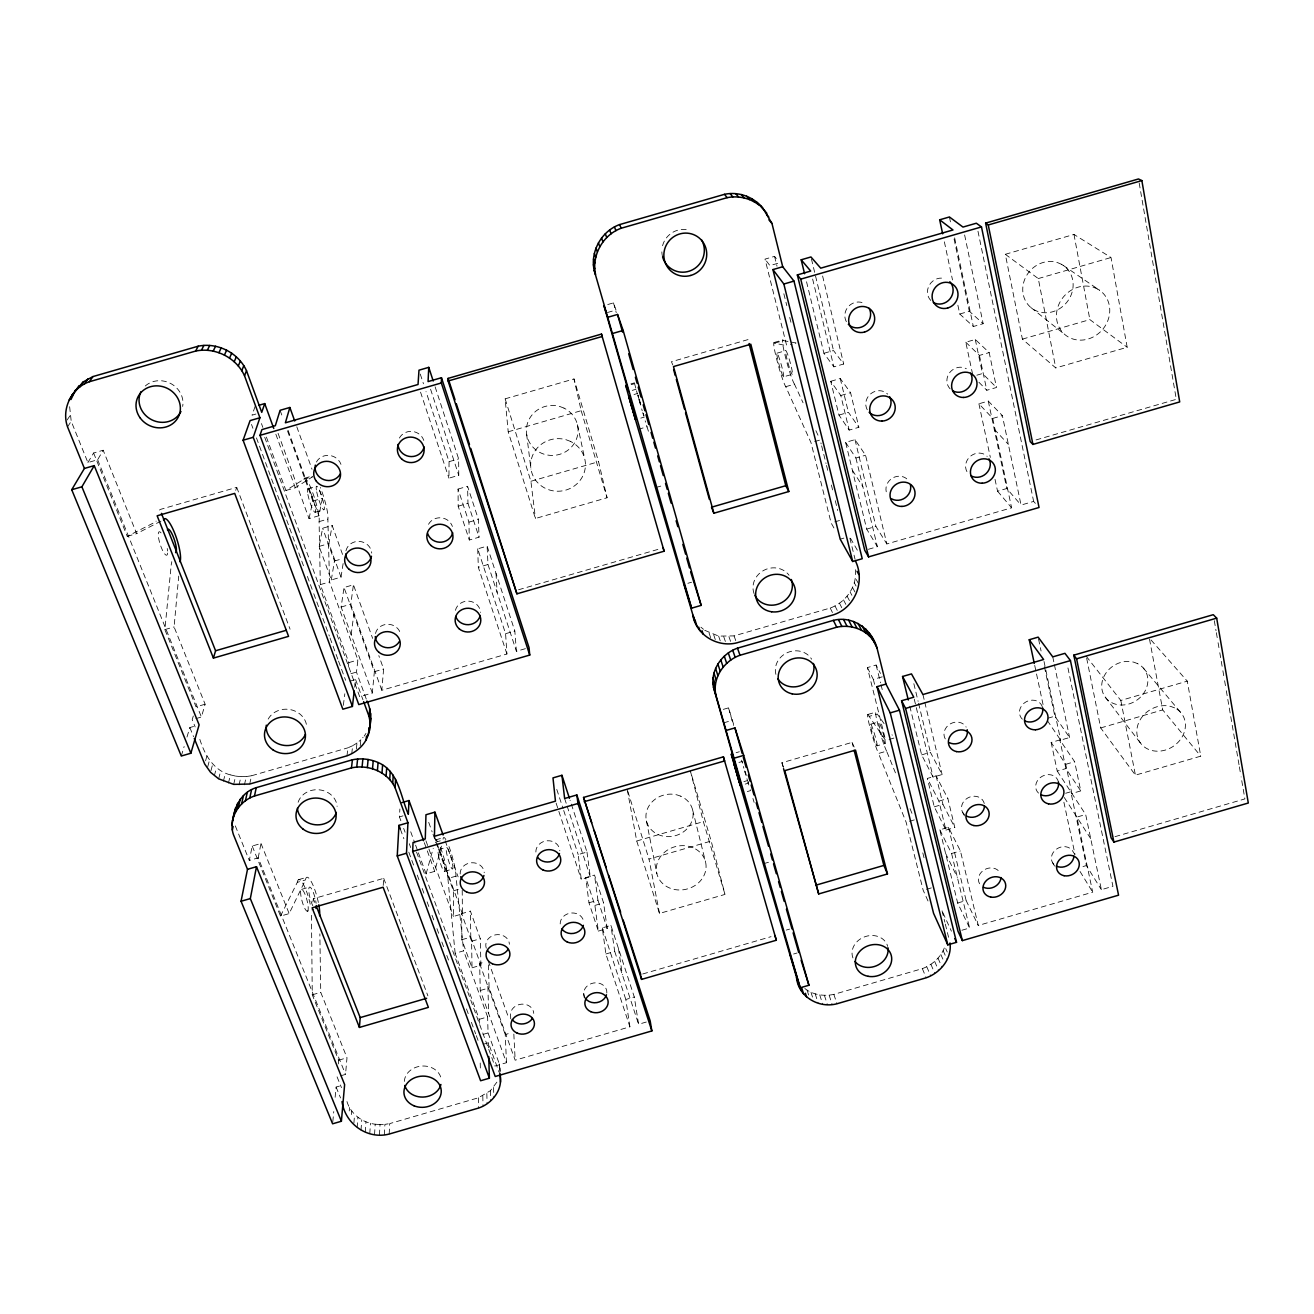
<?xml version="1.0" encoding="UTF-8"?>
<svg xmlns="http://www.w3.org/2000/svg" width="1314" height="1314" viewBox="0 0 1314 1314"><rect width="100%" height="100%" fill="white"/><g stroke="black" fill="none" stroke-linecap="round" stroke-linejoin="round"><path stroke-width="0.75" stroke-dasharray="5 3.75" d="M462.216 890.235L462.413 913.838L453.396 916.466L453.412 890.826L432.832 833.766M435.115 386.825L458.635 458.898L458.767 475.307L448.928 478.165L449.059 461.674L426.015 391.588M389.19 1134.048L389.716 1123.601L478.444 1097.781L490.434 1090.669L497.448 1081.389M384.345 1134.836L384.903 1124.373L389.716 1123.601M400.852 820.724L399.44 816.897L399.883 808.997M379.434 1135.033L380.042 1124.57L384.903 1124.373M69.642 406.716L71.219 421.318L87.907 462.561L97.647 459.752L103.182 450.242L136.656 533.632L161.671 520.755M374.539 1134.672L375.196 1124.209C362.023 1122.665 349.902 1113.418 346.6 1100.278M369.776 1133.736L370.466 1123.273M383.228 885.439L383.721 878.327L313.356 898.743L312.617 904.196M365.243 1132.241L365.965 1121.795M361.005 1130.237L361.761 1119.791M357.145 1127.741L357.934 1117.311M353.909 1123.076L354.583 1114.387M351.495 1114.568L351.774 1111.102M349.245 1110.954L349.54 1107.488M525.436 648.656L516.402 651.268L514.825 631.016L487.116 546.115L477.705 548.841L505.594 633.693L506.925 654.011L381.799 690.261L383.622 669.007L378.81 655.62M340.457 1075.87L345.533 1074.392L346.995 1057.77L320.747 992.349L319.86 933.876M195.885 718.61L201.403 717.017L205.115 704.222L174.089 626.926L178.72 576.074M264.722 437.266L359.675 696.666L372.322 693.004L374.375 671.684L344.022 587.522L353.433 584.796L372.634 638.39M332.803 1121.762L333.772 1111.562M335.136 1097.272L336.105 1087.056L341.213 1085.578M338.306 1063.897L338.667 1060.201L312.272 994.813L311.484 918.075A21.467 4.73 74.8 0 0 311.549 913.378M205.115 704.222L196.049 706.85L164.874 629.587L171.263 564.379A23.373 5.535 72.1 0 0 171.773 561.669M360.233 745.761L360.857 739.798L363.075 737.351M356.34 748.996L356.997 743.018L360.857 739.798M351.758 753.71L352.661 745.711L356.997 743.018M354.681 687.222L355.585 679.552L350.033 681.161M366.278 699.064L356.472 672.095L357.901 659.973L329.551 581.938L327.859 519.096A23.356 3.614 72.7 0 0 320.386 487.478M346.978 755.829L347.931 747.814L352.661 745.711M343.332 705.355L344.826 693.792M348.325 666.658L348.851 662.601L320.337 584.615L319.088 521.625A23.356 3.728 72.7 0 0 312.978 493.44A23.356 3.728 72.7 0 0 303.797 479.282L285.91 490.483L266.348 436.954M351.15 634.678L353.778 614.574M381.799 690.261L350.789 604.226L353.433 584.796M372.322 693.004L341.114 607.035L344.022 587.522M342.543 554.426L332.163 525.469L322.636 528.228L319.121 546.41L331.292 579.95L341.016 577.142L343.644 560.175M331.292 579.95L334.462 561.029L322.636 528.228M341.016 577.142L328.911 543.585L332.163 525.469M258.201 857.861L260.993 843.473L252.222 846.019L249.299 860.44L258.201 857.861L345.533 1074.392M278.075 433.292L309.036 518.603L318.891 515.761L322.423 498.269L318.267 486.689M704.764 630.326L718.643 636.107L734.066 635.894L830.218 608.037C845.674 602.518 857.434 586.356 855.365 569.685M309.036 518.603L312.831 501.045L287.06 429.612M249.726 784.031L251.516 775.769L347.931 747.814M244.437 784.819L246.293 776.541L251.516 775.769M239.049 784.934L240.955 776.656L246.293 776.541M233.678 784.376L235.633 776.098L240.955 776.656M228.422 783.16L230.41 774.882C212.425 770.332 203.44 752.429 198.825 735.971M223.38 781.304L225.417 773.043M218.666 778.841L220.736 770.595M214.346 775.818L216.482 767.59M210.979 770.645L212.704 764.091M418.394 852.819L426.097 873.859L434.72 871.363L441.471 845.92M207.743 766.703L209.501 760.165M205.592 760.773L206.922 755.895M426.097 873.859L433.226 848.318M181.283 756.01L184.141 746.533M186.982 737.039L189.84 727.562L195.408 725.936M193.306 716.015L192.205 719.678L195.145 726.921M235.715 490.368L236.734 487.346L159.914 509.553L158.534 512.674M255.162 406.355L252.009 415.175L255.902 414.041M804.841 988.506C812.873 994.944 823.96 996.505 833.848 994.386L922.346 968.632C932.497 964.903 941.317 956.953 944.815 946.589L947.23 951.993M252.222 846.019L280.506 916.121L289.146 913.608L305.472 879.969A21.467 4.648 74.8 0 1 311.139 881.415A21.467 4.648 74.8 0 1 318.481 903.079M280.506 916.121L297.309 882.335L305.472 879.969M87.907 462.561L93.606 453.002L103.182 450.242M364.175 736.119L365.982 733.409M67.523 426.853L71.219 421.318M67.129 419.987L69.905 415.881M285.91 490.483L295.322 487.773L312.65 476.719L303.797 479.282M93.606 453.002L127.244 536.342L154.609 522.397A23.373 5.535 72.1 0 1 156.235 521.165M312.272 994.813L320.747 992.349M479.364 1023.343L479.282 1019.319L455.137 953.307L463.612 950.843L455.974 876.142A21.451 3.088 74.5 0 0 447.91 843.851M763.648 863.676L770.398 861.721M909.518 821.299L914.593 819.821M416.571 852.129L494.885 1066.081L506.465 1062.714L480.267 990.493L479.643 963.54L484.833 962.029M488.397 964.87L489.12 987.914L515.17 1060.184L629.899 1026.809L605.885 953.98L602.288 927.898L610.928 925.401L634.301 997.014L638.588 1024.279L646.307 1022.029M961.897 930.246L969.601 927.996L957.66 902.997L939.855 829.824L948.478 827.311L960.419 850.946L978.273 925.483L1092.706 892.19L1076.872 817.094L1085.676 814.532L1101.378 889.677L1112.925 886.309L1067.428 665.377M1065.638 793.278L1070.811 791.767L1086.382 865.565L1101.378 889.677M472.022 967.794L480.924 965.215L480.283 938.722L470.396 911.111L461.641 913.657L461.838 939.707L472.022 967.794L471.595 941.235L461.641 913.657M598.33 931.1L607.216 928.505L603.586 902.899L594.503 875.075L585.765 877.621L588.984 902.784L598.33 931.1L594.897 905.428L585.765 877.621M627.254 789.517L636.732 840.993L659.48 913.444L725 894.407L711.17 841.042L690.441 771.187L703.368 821.644L725 894.407M945.932 830.087L954.802 827.508L947.854 798.534L936.077 775.884L927.356 778.414L934.27 806.829L945.932 830.087L938.919 801.129L927.356 778.414M1080.749 790.913L1071.879 793.492L1065.72 764.305L1051.151 742.459L1059.856 739.93L1074.655 761.709L1080.749 790.913L1065.917 768.591L1059.856 739.93M1086.678 658.298L1100.705 727.923L1135.427 775.145L1200.766 756.158L1187.265 681.145L1149.307 638.029L1162.709 709.905L1200.766 756.158M480.267 990.493L489.12 987.914M605.885 953.98L614.722 951.418L610.928 925.401M939.855 829.824L951.582 853.509L960.419 850.946M338.667 1060.201L346.995 1057.77M479.282 1019.319L487.609 1016.905L463.612 950.843M786.248 930.082L789.583 929.113M926.518 889.299L931.495 887.853M642.727 973.97L771.055 936.668M1115.011 836.657L1244.884 798.912L1241.106 776.886M483.01 1034.414L488.069 1032.935L487.609 1016.905M506.465 1062.714L505.249 1034.545L510.341 1033.067M629.899 1026.809L625.825 999.478L634.301 997.014M957.66 902.997L966.135 900.533L978.273 925.483M1082.999 866.55L1086.382 865.565M483.256 1044.269L488.365 1042.79L499.041 1072.109M793.607 954.013L797.007 953.028M607.741 304.536L613.474 302.877L616.003 310.055L606.296 312.847M833.93 527.965L831.121 522.939L811.001 442.637L785.739 386.694A23.323 1.987 74.4 0 1 776.722 359.379A23.323 1.987 74.4 0 1 774.718 343.168L786.708 345.73L765.011 259.121L774.554 256.361L778.348 261.19M777.674 263.358L769.905 265.592L765.011 259.121M505.134 398.832L573.988 378.941L598.576 461.707L607.068 497.76L535.439 518.488L508.206 431.797L505.134 398.832L530.905 481.285L535.439 518.488M1005.309 254.292L1073.981 234.45L1111.02 257.528L1127.182 347.274L1055.75 367.936L1022.391 339.127L1005.309 254.292L1038.274 278.568L1055.75 367.936M748.027 339.587L671.438 361.728L672.801 364.947M304.487 478.23L311.533 476.194M630.934 383.869L634.465 382.85M774.012 342.511L782.799 339.981M631.229 384.641L634.761 383.622M774.718 343.168L783.538 340.605L796.087 343.02L790.453 344.646M127.244 536.342L136.656 533.632M632.248 390.373L635.992 389.289M307.805 488.808L316.608 486.262M634.005 394.512L637.52 393.494M776.968 353.187L785.756 350.641M508.206 431.797L581.182 410.691L573.988 378.941M1038.274 278.568L1111.02 257.528M312.831 501.045L322.423 498.269M449.059 461.674L458.635 458.898M823.927 353.285L833.503 350.526L843.687 364.011L833.864 366.852L823.927 353.285L806.517 281.672M959.762 314.013L969.321 311.254L983.168 323.687L973.346 326.513L959.762 314.013L957.627 303.994M315.146 512.279L323.95 509.733M640.805 418.115L644.32 417.096M783.538 376.839A12.269 1.035 74.4 0 0 779.547 359.067A12.269 1.035 74.4 0 0 777.691 359.133A12.269 1.035 74.4 0 0 783.538 376.839L792.309 374.309A12.269 1.1 74.5 0 0 788.384 356.505A12.269 1.1 74.5 0 0 786.429 356.603A12.269 1.1 74.5 0 0 792.309 374.309M319.088 521.625L327.859 519.096M638.292 429.333L647.046 426.804L648.853 432.602M785.739 386.694L794.477 384.164L803.051 402.774M458.06 489.071L467.587 486.311L478.395 519.391L479.035 537.196L469.328 540.005L458.175 506.202L458.06 489.071L468.934 522.134L469.328 540.005M830.744 381.29L840.254 378.547L850.569 392.689L858.863 427.296L849.173 430.105L838.973 415.076L830.744 381.29L840.812 395.514L849.173 430.105M972.623 374.293L965.79 342.231L975.284 339.488L989.196 352.595L996.488 387.482L986.798 390.274L978.552 381.881M530.905 481.285L598.576 461.707M1022.391 339.127L1089.864 319.614L1127.182 347.274M319.121 546.41L328.911 543.585M458.175 506.202L467.965 503.361L467.587 486.311M840.812 395.514L850.569 392.689M965.79 342.231L979.439 355.421L989.196 352.595M334.462 561.029L342.034 558.844M468.934 522.134L478.395 519.391M838.973 415.076L848.417 412.35L858.863 427.296M976.828 375.196L982.478 373.554L996.488 387.482M164.874 629.587L174.089 626.926M320.337 584.615L329.551 581.938M655.982 487.494L663.324 485.359M814.68 441.57L820.182 439.976L821.151 443.902M868.373 549.301L877.374 546.69L866.698 529.099L845.608 442.375L855.003 439.648L865.565 455.235L886.835 543.947L1011.599 507.812L992.743 418.427L978.914 403.792L988.292 401.082L1002.368 415.635L1021.044 505.069L1033.642 501.422L1037.699 505.989M341.114 607.035L350.789 604.226M506.925 654.011L478.329 567.319L487.987 564.511L487.116 546.115M845.608 442.375L855.923 458.028L865.565 455.235M992.743 418.427L1002.368 415.635M518.57 589.756L661.188 548.464M1036.056 439.927L1176.309 399.325M348.851 662.601L357.901 659.973M834.735 521.888L840.155 520.311M350.953 673.688L356.472 672.095M374.375 671.684L383.622 669.007M505.594 633.693L514.825 631.016M866.698 529.099L875.912 526.421L886.835 543.947M995.01 479.282L997.556 491.19L1006.77 488.529L1021.044 505.069M687.863 583.301L691.558 582.233M840.204 539.167L843.9 538.099M723.275 709.379L728.531 707.868L734.181 726.199M884.076 723.62L877.276 714.044L869.145 716.409L885.652 740.472L867.371 667.594L876.126 665.048L880.479 673.474M399.44 816.897L403.004 815.863M723.62 722.864L732.489 720.286M867.371 667.594L873.35 679.42L882.22 676.841M298.639 879.641L306.77 877.276M435.575 839.909L443.689 837.544M736.103 752.692L739.339 751.756M867.831 714.471L875.929 712.122M438.334 849.665L446.448 847.316M870.689 724.195L878.787 721.846M301.596 889.364L309.71 887.016M738.928 762.448L742.164 761.512L742.558 762.629M782.996 766.703L781.912 762.744L852.096 742.377L854.149 747.009M743.888 781.616L747.337 780.615M889.085 739.47L894.243 737.975L891.992 734.789M307.262 911.21A11.3 2.497 74.8 0 0 305.193 894.686A11.3 2.497 74.8 0 0 300.807 894.982A11.3 2.497 74.8 0 0 307.262 911.21L313.767 909.321M444.493 871.396L452.607 869.03A11.3 1.626 74.5 0 0 449.519 852.802A11.3 1.626 74.5 0 0 446.563 852.671A11.3 1.626 74.5 0 0 452.476 869.063M745.219 784.097L748.471 783.144L748.027 781.419M877.029 745.826A11.284 0.887 73.5 0 0 873.137 729.763A11.284 0.887 73.5 0 0 871.428 729.467A11.284 0.887 73.5 0 0 877.029 745.826L885.127 743.478A11.284 0.936 73.5 0 0 881.267 727.398A11.284 0.936 73.5 0 0 879.493 727.118A11.284 0.936 73.5 0 0 885.127 743.478M455.137 953.307L447.893 878.491L455.974 876.142M747.288 791.57L750.524 790.634L750.245 789.747M869.145 716.409A21.435 1.692 73.5 0 0 869.671 726.149A21.435 1.692 73.5 0 0 878.524 753.48L886.589 751.132L896.427 775.26M453.412 890.826L460.442 888.773M586.98 852.047L590.249 876.717L581.248 879.329L578.193 854.593L586.98 852.047L570.079 800.242M921.623 754.877L930.394 752.331L942.105 774.537L933.121 777.149L921.623 754.877L909.715 705.881M1047.833 718.232L1054.846 716.196L1069.596 737.515L1060.628 740.111L1047.209 720.384M636.732 840.993L703.368 821.644M1086.284 656.31L1120.809 700.444L1187.265 681.145M659.48 913.444L649.001 859.093L711.17 841.042M1100.705 727.923L1162.709 709.905M461.838 939.707L470.79 937.112L470.396 911.111M588.984 902.784L597.936 900.172L594.503 875.075M938.919 801.129L947.854 798.534M1065.72 764.305L1074.655 761.709M471.595 941.235L480.283 938.722M594.897 905.428L603.586 902.899M934.27 806.829L942.926 804.316L954.802 827.508M1051.151 742.459L1057.244 771.104L1065.917 768.591M375.196 1124.209L380.042 1124.57M230.41 774.882L235.633 776.098M1063.256 265.412L1099.473 290.197M1031.079 307.673L1065.145 334.807M700.92 627.205L703.483 629.291M994.238 429.185L1008.38 444.395M997.556 491.19L1011.599 507.812M1143.311 668.021L1180.711 712.5M1105.238 697.159L1140.437 743.051M1057.244 771.104L1085.676 814.532M1064.291 797.532L1090.719 838.661M852.392 470.248L862.822 486.541M1074.967 854.757L1072.832 851.291A11.629 9.871 -27.1 0 0 1056.472 849.14A11.629 9.871 -27.1 0 0 1054.14 864.579M1080.042 871.478L1092.706 892.19M1052.514 862.559L1054.584 866.057M857.319 550.172L849.452 536.49L855.069 559.304M856.219 579.507L858.913 584.402M854.281 582.759L856.071 586.044M852.54 587.506L856.087 594.092M850.125 591.99L851.899 595.308M962.719 812.528L964.509 815.912M847.103 596.162L850.601 602.814M843.522 599.923L847.004 606.608M839.465 603.192L842.898 609.91M834.998 605.918L838.381 612.653M830.218 608.037L833.569 614.788M945.571 853.312L957.38 877.44M815.895 430.68L819.328 438.12M942.91 912.704L951.418 931.199M928.013 900.977L923.184 890.268L906.151 822.285L878.524 753.48M748.471 783.144L748.06 781.978M943.14 950.663L947.148 959.696M940.857 954.539L943.255 959.976M938.015 958.152L941.99 967.252M934.681 961.437L938.623 970.553M930.903 964.312L934.812 973.444M926.764 966.726L930.641 975.875M922.346 968.632L926.189 977.797M910.06 808.685L913.082 816.109M189.84 727.562L193.552 736.678M336.105 1087.056L340.54 1097.929M337.074 1076.856L341.476 1087.664M235.321 825.915L249.299 860.44M97.647 459.752L201.403 717.017M260.993 843.473L289.146 913.608M313.356 898.743L314.834 902.521M236.734 487.346L290.065 629.192M383.721 878.327L427.888 995.831M251.5 424.438L252.912 428.282M256.46 437.907L304.569 568.732M307.394 576.419L313.06 591.809M313.767 593.731L329.338 636.058M330.044 637.98L337.829 659.152M338.536 661.073L345.615 680.307M400.376 829.2L403.891 838.759M408.802 852.145L414.436 867.437M417.244 875.091L419.363 880.823M422.172 888.461L424.274 894.21M427.099 901.847L429.202 907.596M432.01 915.234L434.129 920.966M436.938 928.62L439.057 934.353M441.865 942.007L443.968 947.739M446.793 955.393L448.895 961.125M466.486 1008.938L468.589 1014.671M471.398 1022.308L475.619 1033.79M476.325 1035.695L478.427 1041.444M261.453 423.568L262.849 427.395M410.707 831.778L414.912 843.26M415.602 845.165L417.704 850.914M403.661 828.395L405.073 832.222M409.295 843.719L410.691 847.563M275.858 434.195L295.322 487.773M424.291 842.652L434.72 871.363M488.069 1032.935L499.336 1063.929L500.289 1073.998M355.585 679.552L362.976 699.82M425.95 840.829L453.396 916.466M288.111 430.401L318.891 515.761M434.441 836.279L436.494 841.962M437.168 843.851L462.413 913.838M470.79 937.112L480.924 965.215M280.096 410.297L282.871 418.016M428.709 822.35L432.142 831.861M479.643 963.54L505.249 1034.545M781.912 762.744L783.62 767.491M296.8 426.787L312.026 469.295M445.15 840.697L458.11 876.849M488.282 961.027L508.929 1018.629M734.066 635.894L736.563 642.907M728.925 636.649L731.372 643.679M723.735 636.732L726.149 643.745M718.643 636.107L720.992 643.121M833.848 994.386L836.969 1003.765M713.716 634.826L716.031 641.823M420.546 392.147L448.928 478.165M556.101 803.068L581.248 879.329M420.266 374.079L423.469 383.803M556.775 789.402L563.065 808.57M563.706 810.492L578.193 854.593M602.288 927.898L625.825 999.478M647.046 426.804L646.587 425.391M829.118 995.125L832.189 1004.52M430.581 389.24L458.767 475.307M467.965 503.361L479.035 537.196M487.987 564.511L516.402 651.268M564.626 798.501L566.515 804.217M567.139 806.139L590.249 876.717M597.936 900.172L607.216 928.505M614.722 951.418L638.588 1024.279M709.051 632.888L711.334 639.869M824.387 995.289L827.409 1004.684M819.722 994.879L822.728 1004.274M815.238 993.877L818.195 1003.272M811.017 992.316L813.366 999.823M627.846 791.455L649.001 859.093M807.141 990.214L810.032 999.593M638.062 395.12L638.653 397.009M643.187 413.516L643.761 415.421M752.922 798.469L754.121 802.394M645.19 420.841L645.585 422.172M748.799 784.967L747.896 781.978M581.182 410.691L607.068 497.76M746.927 778.709L747.42 780.385M639.392 399.489L641.117 405.435M643.794 416.177L642.76 412.645M746.171 775.703L744.365 769.938M641.675 408.9L642.217 410.806M745.268 771.696L746.089 774.537M744.89 771.712L745.399 773.486M640.559 405.057L637.898 395.695M640 403.119L638.916 399.325M743.363 766.456L743.872 768.181M613.474 302.877L616.25 312.633M728.531 707.868L733.524 725.443M742.426 763.155L741.572 760.133M637.405 393.986L636.518 390.816M639.064 399.325L637.898 395.038M643.482 413.779L643.975 415.618M635.779 388.073L634.744 384.197M852.096 742.377L853.115 746.352M774.554 256.361L777.001 266.2M783.85 293.778L786.79 305.587M789.73 317.413L791.685 325.297M821.644 445.857L826.03 463.497M826.522 465.452L827.984 471.332M831.384 485.047L832.846 490.927M835.277 500.716L837.724 510.522M876.126 665.048L880.528 682.787M881.021 684.758L882.499 690.671M922.806 852.868L924.744 860.637M873.35 679.42L875.321 687.321M692.642 809.999L705.585 862.115M942.072 910.848L944.865 922.182M945.324 924.071L948.577 937.293M812.627 279.044L833.864 366.852M855.923 458.028L877.374 546.69M914.248 699.147L933.121 777.149M951.582 853.509L969.601 927.996M822.597 275.989L843.687 364.011M922.921 694.531L924.333 700.395M924.793 702.349L942.105 774.537M811.428 258.957L833.503 350.526M840.254 378.547L848.417 412.35M855.003 439.648L875.912 526.421M913.854 683.691L918.108 701.348M918.568 703.302L930.394 752.331M936.077 775.884L942.926 804.316M948.478 827.311L966.135 900.533M577.437 424.701L584.763 458.882M944.372 241.842L952.502 279.931M978.914 403.792L990.345 457.42M1034.709 665.41L1043.562 706.899M1063.897 802.246L1074.951 854.067M954.637 237.85L973.346 326.513M979.439 355.421L986.798 390.274M1044.022 661.484L1060.628 740.111M949.414 216.974L950.679 223.002M954.079 239.049L969.321 311.254M975.284 339.488L982.478 373.554M988.292 401.082L1006.77 488.529M1038.569 639.13L1041.066 650.988M1044.416 666.789L1054.846 716.196M964.624 234.96L983.168 323.687M1052.76 656.869L1053.992 662.765M1054.403 664.736L1069.596 737.515M977.977 231.231L1033.642 501.422M646.439 820.987L656.885 873.728M1120.809 700.444L1135.427 775.145M1073.981 234.45L1089.864 319.614M1139.189 183.007L1156.878 286.107M1157.223 288.127L1175.964 397.304M1214.3 620.701L1216.025 630.72M1216.37 632.707L1217.733 640.723M1218.078 642.727L1219.458 650.742M1219.803 652.73L1222.546 668.76M1222.891 670.764L1224.27 678.763M1224.615 680.767L1225.978 688.782M1226.323 690.786L1239.036 764.863M1239.381 766.867L1240.761 774.882M618.434 948.396L622.393 974.824M526.635 434.261L530.955 469.032M583.728 993.499L584.172 997.457M496.019 573.397L497.119 592.417M513.84 1034.085L515.17 1060.184M510.735 1018.81L510.538 1014.769A11.629 9.921 -7.1 0 1 521.789 1004.142A11.629 9.921 -7.1 0 1 533.747 1013.39M499.336 1063.929L499.714 1073.949M477.705 548.841L478.329 567.319M493.555 1087.466L493.883 1097.633M487.872 986.338L488.677 1013.685M490.434 1090.669L490.746 1100.869M488.365 1042.79L488.529 1048.687M486.837 1093.511L487.1 1103.711M482.796 1095.892L483.043 1106.109M480.218 1063.01L480.398 1070.894M478.444 1097.781L478.641 1108.031M500.059 1067.97L500.092 1072.06M945.259 738.895A12.007 10.578 -27 0 1 950.383 723.833A12.007 10.578 -27 0 1 966.168 727.102M964.427 814.614A11.793 10.233 -25.7 0 1 967.81 797.927A11.793 10.233 -25.7 0 1 984.268 803.511M979.603 883.764A11.596 9.904 -24.6 0 1 984.646 869.589A11.596 9.904 -24.6 0 1 999.855 872.512M1038.503 793.098A11.826 10.2 -28.4 0 1 1042.133 776.328A11.826 10.2 -28.4 0 1 1058.427 781.961M1022.341 719.185A12.04 10.545 -30 0 1 1025.988 701.89A12.04 10.545 -30 0 1 1042.593 707.786M775.901 674.361A19.562 17.788 -22.1 0 1 787.661 652.5A19.562 17.788 -22.1 0 1 811.641 659.201M852.934 957.939A18.33 15.62 -19.6 0 1 865.285 936.586A18.33 15.62 -19.6 0 1 887.689 946.409M886.589 751.132A21.435 1.79 73.5 0 1 877.686 723.817A21.435 1.79 73.5 0 1 877.276 714.044M460.179 873.991A12.04 10.578 -4.4 0 1 471.742 862.756A12.04 10.578 -4.4 0 1 484.242 872.742M486.295 948.182A11.842 10.249 -5.9 0 1 495.641 934.812A11.842 10.249 -5.9 0 1 509.405 944.24M585.371 998.377A11.596 9.937 -9.7 0 1 593.583 983.003A11.596 9.937 -9.7 0 1 606.493 994.747M560.191 923.939A11.793 10.266 -8.8 0 1 571.721 912.984A11.793 10.266 -8.8 0 1 583.728 922.642M535.866 852.014A12.007 10.611 -7.6 0 1 547.544 840.763A12.007 10.611 -7.6 0 1 559.813 850.799M298.13 802.246A19.891 17.558 3.1 0 1 319.384 789.845A19.891 17.558 3.1 0 1 337.107 806.402M404.351 1081.406A18.527 15.522 -4.3 0 1 422.779 1066.015A18.527 15.522 -4.3 0 1 441.356 1080.437M297.309 882.335A21.467 4.73 74.8 0 1 303.074 883.764A21.467 4.73 74.8 0 1 310.449 905.412M312.798 905.757A11.3 2.447 74.8 0 1 308.806 891.023A11.3 2.447 74.8 0 1 311.632 888.921A11.3 2.447 74.8 0 1 316.132 903.276M445.873 839.63A21.451 3.088 74.5 0 0 443.032 840.057L434.885 842.422A21.451 3.186 74.5 0 1 437.348 841.256M440.42 847.514A21.451 3.186 74.5 0 1 447.893 878.491M846.364 321.7A13.271 12.549 -47 0 1 864.563 303.616M867.24 409.754A12.976 12.138 -39.8 0 1 871.1 393.494A12.976 12.138 -39.8 0 1 887.689 394.134M966.923 471.611A12.779 11.662 -38.8 0 1 970.997 455.827A12.779 11.662 -38.8 0 1 987.192 456.385M886.244 491.781A12.713 11.744 -34.9 0 1 892.6 478.017A12.713 11.744 -34.9 0 1 907.481 479.462M950.121 388.845A13.058 12.056 -43.7 0 1 949.907 372.355A13.058 12.056 -43.7 0 1 966.348 368.725M930.788 300.479A13.37 12.434 -49.9 0 1 929.507 284.826A13.37 12.434 -49.9 0 1 944.24 278.469M662.584 256.821A21.55 21.106 -55.1 0 1 661.845 251.286M662.552 245.734A21.55 21.106 -55.1 0 1 688.651 230.049M754.088 593.649A19.924 18.445 -23.5 0 1 763.894 570.292A19.924 18.445 -23.5 0 1 789.057 575.253M794.477 384.164A23.323 2.086 74.5 0 1 785.411 356.866A23.323 2.086 74.5 0 1 783.538 340.605M316.428 462.035A13.354 12.516 15.7 0 1 329.239 455.432A13.354 12.516 15.7 0 1 340.967 464.351M345.96 550.845A13.058 12.122 9 0 1 359.642 541.434A13.058 12.122 9 0 1 371.731 553.095M455.432 610.353A12.713 11.793 -0.4 0 1 468.999 601.171A12.713 11.793 -0.4 0 1 480.53 612.455M375.492 633.496A12.779 11.727 4.1 0 1 387.302 624.298A12.779 11.727 4.1 0 1 400.146 632.543M428.512 524.302A12.959 12.204 4.4 0 1 452.394 526.454M399.39 438.055A13.255 12.614 11.9 0 1 423.781 440.404M145.312 385.971A22.322 20.466 25.8 0 1 171.017 383.672A22.322 20.466 25.8 0 1 182.662 406.437M268.187 719.103A20.318 18.166 6.3 0 1 290.295 709.609A20.318 18.166 6.3 0 1 306.737 726.56M167.617 553.095A12.302 2.907 72.1 0 1 163.297 551.765A12.302 2.907 72.1 0 1 158.403 536.687A12.302 2.907 72.1 0 1 161.064 532.893M167.223 548.464A12.302 2.907 72.1 0 1 167.568 551.026M693.02 847.727L689.029 846.397A25.032 21.993 -13.5 0 0 656.589 872.315A25.032 21.993 -13.5 0 0 695.467 885.209A25.032 21.993 -13.5 0 0 693.02 847.727M680.685 796.153L676.891 794.871A23.734 21.123 -13.3 0 0 646.176 819.624A23.734 21.123 -13.3 0 0 683.099 832.123A23.734 21.123 -13.3 0 0 680.685 796.153M1174.585 707.868L1170.856 706.472A25.327 21.648 -32.7 0 0 1136.84 732.834A25.327 21.648 -32.7 0 0 1173.123 746.434A25.327 21.648 -32.7 0 0 1174.585 707.868M1137.448 663.57L1133.9 662.223A24.013 20.794 -33.3 0 0 1101.74 687.37A24.013 20.794 -33.3 0 0 1136.347 700.51A24.013 20.794 -33.3 0 0 1137.448 663.57M570.506 441.422L566.071 439.73A27.413 26.296 -5.9 0 0 531.053 469.574A27.413 26.296 -5.9 0 0 574.267 486.016A27.413 26.296 -5.9 0 0 570.506 441.422M563.969 408.096L559.764 406.486A25.869 24.999 -4.3 0 0 526.733 434.77A25.869 24.999 -4.3 0 0 567.566 450.488A25.869 24.999 -4.3 0 0 563.969 408.096M1097.568 289.031L1093.445 287.24A28.185 25.459 -49 0 0 1056.505 317.61A28.185 25.459 -49 0 0 1096.648 334.906A28.185 25.459 -49 0 0 1097.568 289.031M1061.449 264.295L1057.54 262.603A26.592 24.21 -50.4 0 0 1022.801 291.363A26.592 24.21 -50.4 0 0 1060.891 307.821A26.592 24.21 -50.4 0 0 1061.449 264.295M438.416 855.036A11.3 1.675 74.5 0 0 444.346 871.428A11.3 1.675 74.5 0 0 441.455 855.135A11.3 1.675 74.5 0 0 438.416 855.036M316.723 491.912A12.302 1.905 72.7 0 0 323.786 509.75A12.302 1.905 72.7 0 0 320.304 492.339A12.302 1.905 72.7 0 0 316.723 491.912M307.87 494.458A12.302 1.955 72.7 0 0 314.982 512.296A12.302 1.955 72.7 0 0 311.549 494.869A12.302 1.955 72.7 0 0 307.87 494.458"/><path stroke-width="1.5" d="M448.107 381.011L448.123 378.383L601.484 334.085L602.206 336.483L448.107 381.011L516.911 593.829L664.128 551.207L601.484 334.085M607.741 317.298L617.547 314.457L623.148 330.438L701.15 605.393L691.607 608.168L594.174 270.356C590.085 251.532 601.484 231.1 619.584 224.595L724.507 194.324C738.928 191.22 754.581 197.182 763.385 209.008L756.306 201.781M594.174 270.356L595.521 274.429C591.399 255.425 602.929 234.812 621.193 228.242L727.135 197.675C738.287 195.408 750.278 198.135 759.229 205.198M561.932 775.293L564.626 798.501L576.846 794.954L650.167 1020.912L651.859 1030.932L495.23 1076.495L412.678 851.456L413.039 842.488L425.276 838.94L425.966 814.746L434.918 812.151L434.441 836.279L555.461 801.162L552.98 777.888L561.932 775.293L569.438 798.321M529.739 655.062L441.34 382.965L441.471 377.726L428.068 381.586L428.758 367.362L418.985 370.187L418.033 384.493L285.368 422.812L289.868 407.471L280.096 410.297L275.316 425.72L261.913 429.596L260.008 435.345L358.788 704.583L529.739 655.062L529.033 647.605L441.471 377.726M737.893 777.576L731.241 754.154L740.439 782.618L713.469 687.271C710.102 670.485 721.813 653.633 737.483 648.163L833.372 620.372C852.835 615.313 871.855 629.242 876.98 647.917L885.965 684.085L899.466 710.201L956.526 942.319L947.772 944.865L933.564 913.312L877.013 686.68L885.965 684.085M725.969 730.502L734.937 727.907L743.708 755.402L808.915 985.254L800.16 987.799L715.752 694.663C712.369 677.745 724.211 660.778 739.996 655.259L836.739 627.221C851.242 623.887 868.061 629.997 875.108 643.548M407.931 822.761L398.963 825.373L397.239 855.94L480.612 1080.749L489.383 1078.203L406.502 853.246L407.931 822.761L395.071 787.661C387.597 771.745 368.199 764.157 351.495 767.885L254.489 796.005C239.049 801.097 228.045 818.54 233.399 834.538L247.508 869.31L241.053 901.256L332.606 1123.799L341.394 1121.253L344.629 1084.576L256.493 866.698L247.508 869.31M401.969 802.575L408.983 800.538L408.342 814.319C400.458 796.53 398.733 771.055 378.087 762.531C370.072 758.95 360.989 758.014 352.398 759.788L256.246 787.661C239.805 792.671 233.284 809.67 232.069 825.258M395.071 787.661L395.58 779.448M392.705 783.44L393.247 775.26M389.7 779.547L390.258 771.4M386.102 776.081L386.694 767.934M381.98 773.075L382.604 764.962M359.412 1027.433L312.141 907.826L383.113 887.229L428.38 1007.378L359.412 1027.433L360.2 1017.594L316.329 906.282M377.414 770.628L378.087 762.531M372.519 768.772L373.225 760.691M367.362 767.557L368.117 759.476M194.291 738.501L204.705 764.042L210.536 772.287L218.666 778.841L233.678 784.376L249.726 784.031L346.978 755.829C358.574 751.46 369.562 740.866 368.938 727.644M368.166 735.495C370.827 724.277 372.273 711.745 366.984 701.003M369.513 730.847L370.696 713.453M370.105 726.051L370.86 718.265M369.957 721.205L369.037 716.426L369.792 708.706M362.073 766.998L362.878 758.917M366.113 739.93L366.507 735.988M356.751 767.113L357.605 759.016M351.495 767.885L352.398 759.788M84.408 468.441L94.23 465.616L199.12 724.868L190.875 753.234L181.283 756.01L71.728 489.728L84.408 468.441L67.523 426.853C61.2 408.983 71.482 387.811 89.418 381.717L195.671 351.052C215.085 346.962 236.339 357.654 244.519 375.755L259.909 417.753L250.087 420.595L243.09 440.223L342.839 709.215L352.415 706.439L354.222 691.065M499.714 1073.949C503.755 1088.797 492.405 1103.481 478.641 1108.031L389.19 1134.048C367.394 1139.813 345.056 1123.897 342.018 1101.559M341.394 1121.253L250.317 898.579L256.493 866.698M254.489 796.005L256.246 787.661M249.759 798.124L251.549 789.763M245.422 800.817L247.262 792.424M241.579 804.02L243.451 795.611M238.31 807.683L240.199 799.241M235.682 811.724L237.604 803.265M232.348 829.939L233.136 826.506M232.529 820.609L235.666 807.568M213.41 658.1L157.138 515.794L234.697 493.391L288.571 636.354L213.41 658.1L215.578 650.759L161.425 513.363M352.415 706.439L253.241 437.299L259.909 417.753M258.989 405.254L264.722 403.595L261.732 412.366L246.506 370.712C238.442 352.776 217.401 342.149 198.168 346.206L92.933 376.576L83.16 381.963L71.958 395.12M70.923 399.587L75.637 389.864M244.519 375.755L246.506 370.712M241.76 370.679L243.796 365.686M238.294 365.982L240.363 361.022M234.204 361.761L236.306 356.833M229.539 358.081L231.707 353.187M224.431 355.043L226.632 350.165M218.945 352.694L221.195 347.849M213.213 351.101L215.529 346.255M207.333 350.28L209.714 345.451M201.453 350.263L203.884 345.434M195.671 351.052L198.168 346.206M71.728 489.728L81.895 486.804L94.23 465.616M89.418 381.717L92.933 376.576M84.26 384.082L87.824 378.925M79.563 387.154L83.16 381.963M69.199 399.85L72.894 394.545M75.44 390.866L79.07 385.643M360.2 1017.594L426.639 998.295M815.666 885.242L883.879 865.417L887.476 873.958L818.688 893.947L783.538 768.674M641.577 979.406L776.328 940.233L723.406 756.848L583.547 797.434L641.577 979.406L641.051 976.154M1113.911 842.077L1248.3 803.018L1216.682 618.138L1213.265 614.689L1073.801 655.16L1111.086 837.806L1113.911 842.077L1076.593 658.807L1073.801 655.16M1029.24 639.737L1043.612 659.513L922.921 694.531L911.489 673.901L902.554 676.48L913.772 697.192L901.585 700.74L958.037 931.363L962.357 940.61L1118.559 895.179L1070.45 660.581L1064.931 653.337L1052.76 656.869L1038.142 637.142L1029.24 639.737L1034.282 663.439M801.179 259.794L810.935 256.969L820.724 268.171L952.962 229.966L939.674 219.799L949.414 216.974L962.981 227.076L976.335 223.216L981.492 226.928L1039.046 507.5L868.587 556.89L864.76 550.336L797.335 274.922L810.705 271.062L801.179 259.794L804.579 273.723M772.928 269.584L782.717 266.758L793.985 281.097L862.23 558.729L852.687 561.489L840.204 539.167L772.928 269.584L783.85 284.021L852.687 561.489M985.615 223.117L1138.499 178.967L1141.866 180.593L1179.709 401.92L1032.935 444.428L1030.209 441.619L985.615 223.117L988.243 224.973L1032.935 444.428M243.09 440.223L253.241 437.299M260.008 435.345L441.34 382.965M613.014 333.362L623.148 330.438M783.85 284.021L793.985 281.097M797.335 274.922L800.735 279.143L981.492 226.928M988.243 224.973L1141.866 180.593M215.578 650.759L286.14 630.326M788.811 491.535L785.788 485.704L711.515 507.204L713.863 513.232L788.811 491.535L750.803 344.219L673.491 366.573L713.863 513.232M241.053 901.256L250.317 898.579M397.239 855.94L406.502 853.246M412.678 851.456L577.963 803.495L576.846 794.954M584.122 801.704L724.622 760.937L723.406 756.848M734.477 758.079L743.708 755.402M877.013 686.68L890.235 712.878L899.466 710.201M901.585 700.74L905.609 708.41L1070.45 660.581M1076.593 658.807L1216.682 618.138M798.321 981.213L796.514 977.485C798.271 996.85 819 1008.643 836.969 1003.765L926.189 977.797C940.348 972.869 952.239 958.53 949.973 942.959M694.186 618.056L692.823 615.116C696.026 634.925 717.477 647.671 736.563 642.907L833.569 614.788C855.053 607.676 865.368 581.494 855.545 561.193M763.927 209.895L771.975 223.479L782.717 266.758M766.801 214.708L768.805 217.073M751.69 198.628L754.581 202.028M768.936 219.898L771.975 223.479M746.664 196.197L749.489 199.58M741.31 194.521L744.102 197.888M735.758 193.651L738.501 197.001M760.412 205.559L766.933 213.394M730.124 193.569L732.801 196.919M724.507 194.324L727.135 197.675M857.024 571.278L858.814 574.497M868.915 632.609L872.578 639.54M876.98 647.917L871.428 636.6M865.795 629.028L869.441 635.927M862.132 625.94L865.745 632.822M857.993 623.394L861.573 630.26M853.459 621.473L857.007 628.306M848.63 620.175L852.129 627.008M843.604 619.551L847.07 626.384M838.48 619.617L841.896 626.466M833.372 620.372L836.739 627.221M954.818 938.607L956.526 942.319M619.584 224.595L621.193 228.242M614.41 226.961L615.954 230.64M609.597 230.049L611.109 233.761M81.895 486.804L190.875 753.234M605.278 233.777L606.74 237.522M601.516 238.08L602.962 241.875M398.963 825.373L400.376 829.2M598.412 242.876L599.808 246.703M264.722 403.595L273.772 428.463M408.983 800.538L423.601 840.73M363.65 701.676L369.037 716.426M289.868 407.471L294.714 420.989M434.918 812.151L443.097 834.981M596.014 248.034L597.394 251.91M737.483 648.163L739.996 655.259M732.736 650.282L735.199 657.394M594.355 253.487L595.718 257.396M728.301 652.976L730.732 660.121M593.501 259.088L594.848 263.063M593.435 264.755L594.782 268.779M724.31 656.212L726.691 663.373M720.811 659.924L723.176 667.118M606.296 312.847L603.931 305.636L628.486 391.457L625.661 385.396L631.311 405.632L694.958 621.982M701.15 605.393L690.622 571.869M428.758 367.362L433.209 380.994M577.963 803.495L651.859 1030.932M717.887 664.013L720.22 671.24M448.123 378.383L455.038 399.768M456.303 403.661L469.492 444.493M470.757 448.386L516.911 593.829M583.547 797.434L591.711 822.728M594.24 830.514L606.181 867.486M608.694 875.272L620.651 912.261M623.164 920.046L640.772 974.545M715.604 668.432L717.904 675.675M702.021 630.687L703.121 634.153M713.995 673.047L716.294 680.34M698.687 627.041L699.787 630.506M684.167 584.369L691.607 608.168M694.876 619.518L697.044 626.417M713.091 677.794L715.374 685.12M801.113 960.238L808.915 985.254M712.911 682.557L715.194 689.932M713.469 687.271L715.752 694.663M805.4 993.253L806.55 996.998M801.869 988.358L803.577 993.959M790.207 955.015L801.146 990.526M663.143 547.905L664.128 551.207M738.862 780.582L740.357 785.509L734.066 763.861L736.497 772.468M774.932 935.535L776.328 940.233M738.107 778.036L799.323 986.781M737.302 775.276L738.911 781.042M632.001 407.701L628.733 396.04L635.549 419.626L632.28 407.997M617.547 314.457L622.573 332.146M628.7 353.762L633.167 369.48M635.401 377.332L637.076 383.228M638.193 387.17L640.969 396.992M643.203 404.843L644.878 410.74M645.995 414.666L648.788 424.504M651.021 432.355L652.697 438.252M653.814 442.177L655.489 448.074M657.706 455.942L659.382 461.838M660.499 465.764L663.291 475.586M665.525 483.453L667.2 489.334M668.317 493.276L671.109 503.098M676.119 520.787L677.794 526.668M682.82 544.357L685.612 554.179M686.729 558.105L689.505 567.944M734.937 727.907L742.196 753.513M743.313 757.455L746.122 767.31M748.356 775.194L750.031 781.107M751.148 785.049L753.957 794.904M756.191 802.788L757.866 808.685M758.983 812.627L761.792 822.482M762.908 826.424L768.493 846.134M770.727 854.018L772.418 859.931M773.535 863.873L776.328 873.711M778.561 881.595L780.253 887.508M781.37 891.45L784.162 901.305M786.396 909.189L791.997 928.883M793.114 932.825L798.715 952.535M818.688 893.947L784.754 770.645L855.529 750.097L887.476 873.958M673.606 369.579L675.232 375.492M676.316 379.418L684.43 408.9M685.514 412.842L709.346 499.336M749.062 343.529L785.788 485.704M854.133 750.31L883.879 865.417M890.235 712.878L947.772 944.865M902.554 676.48L908.286 700.001M800.735 279.143L868.587 556.89M905.609 708.41L962.357 940.61M939.674 219.799L942.664 233.826M500.289 1073.998L500.47 1082.128M488.759 1056.555L489.383 1078.203M967.17 729.681A12.007 10.578 -27 0 1 962.324 741.293A12.007 10.578 -27 0 1 949.332 742.673M1073.916 856.334A11.629 9.871 -27.1 0 1 1056.325 866.09M1058.427 781.961A11.826 10.2 -28.4 0 1 1053.483 793.262A11.826 10.2 -28.4 0 1 1040.737 794.658M1001.022 877.538A11.596 9.904 -24.6 0 1 983.496 887.262M984.498 806.205A11.793 10.233 -25.7 0 1 966.693 816.175M1042.593 707.786A12.04 10.545 -30 0 1 1037.584 719.431A12.04 10.545 -30 0 1 1024.624 720.811M813.448 663.471A19.562 17.788 -22.1 0 1 801.671 685.202A19.562 17.788 -22.1 0 1 777.757 678.615M887.968 947.739A18.33 15.62 -19.6 0 1 876.389 965.79A18.33 15.62 -19.6 0 1 854.971 961.487M606.493 994.747A11.596 9.937 -9.7 0 1 596.983 1002.582A11.596 9.937 -9.7 0 1 585.371 998.377M483.946 875.502A12.04 10.578 -4.4 0 1 472.679 883.911A12.04 10.578 -4.4 0 1 460.721 876.701M583.383 925.335A11.793 10.266 -8.8 0 1 573.725 933.383A11.793 10.266 -8.8 0 1 561.899 928.982M532.351 1018.432A11.629 9.921 -7.1 0 1 512.279 1019.631M508.009 949.431A11.842 10.249 -5.9 0 1 487.576 950.58M559.485 853.558A12.007 10.611 -7.6 0 1 549.695 861.836A12.007 10.611 -7.6 0 1 537.623 857.237M336.351 812.446A19.891 17.558 3.1 0 1 315.13 824.732A19.891 17.558 3.1 0 1 297.407 808.307M440.929 1084.477A18.527 15.522 -4.3 0 1 422.944 1097.075A18.527 15.522 -4.3 0 1 404.811 1085.43M318.809 904.788A21.467 4.648 74.8 0 1 319.581 915.727M316.313 905.56A11.3 2.447 74.8 0 1 315.951 908.45M869.112 308.264A13.271 12.549 -47 0 1 848.335 324.328M988.999 458.849A12.779 11.662 -38.8 0 1 986.173 473.5A12.779 11.662 -38.8 0 1 971.194 475.898M970.701 373.209A13.058 12.056 -43.7 0 1 967.876 388.369A13.058 12.056 -43.7 0 1 952.617 390.767M910.454 484.784A12.713 11.744 -34.9 0 1 905.477 497.579A12.713 11.744 -34.9 0 1 891.713 498.909M889.594 396.664A12.976 12.138 -39.8 0 1 885.702 412.875A12.976 12.138 -39.8 0 1 869.145 412.268M949.825 281.722A13.37 12.434 -49.9 0 1 950.071 298.771A13.37 12.434 -49.9 0 1 933.351 302.483M701.545 239.838A21.55 21.106 -55.1 0 1 691.213 270.421A21.55 21.106 -55.1 0 1 662.584 256.821M791.34 579.507A19.924 18.445 -23.5 0 1 779.908 603.487A19.924 18.445 -23.5 0 1 754.712 595.127M480.234 615.51A12.713 11.793 -0.4 0 1 468.342 624.692A12.713 11.793 -0.4 0 1 455.712 616.447M340.277 473.911A13.354 12.516 15.7 0 1 324.082 479.725A13.354 12.516 15.7 0 1 315.311 465.107M452.673 532.761A12.959 12.204 4.4 0 1 427.674 533.599M399.374 641.478A12.779 11.727 4.1 0 1 385.38 647.474A12.779 11.727 4.1 0 1 375.246 636.551M371.484 556.249A13.058 12.122 9 0 1 357.802 565.611A13.058 12.122 9 0 1 345.713 553.999M424.094 446.941A13.255 12.614 11.9 0 1 397.978 444.428M180.971 411.496A22.322 20.466 25.8 0 1 151.882 419.839A22.322 20.466 25.8 0 1 140.992 391.671M305.439 734.312A20.318 18.166 6.3 0 1 281.804 744.972A20.318 18.166 6.3 0 1 266.282 725.164M163.462 519.835A23.373 5.42 72.1 0 1 174.778 533.402A23.373 5.42 72.1 0 1 180.018 561.85M167.404 529.854A12.302 2.858 72.1 0 1 173.924 538.444A12.302 2.858 72.1 0 1 175.567 552.636M956.477 751.592A12.105 10.66 -26.9 0 0 971.752 737.532A12.105 10.66 -26.9 0 0 952.305 733.491A12.105 10.66 -26.9 0 0 956.477 751.592M1064.126 875.715A11.727 9.937 -27 0 0 1079.106 862.378A11.727 9.937 -27 0 0 1060.513 858.715A11.727 9.937 -27 0 0 1064.126 875.715M973.871 825.553A11.892 10.298 -25.6 0 0 988.933 811.888A11.892 10.298 -25.6 0 0 969.831 808.061A11.892 10.298 -25.6 0 0 973.871 825.553M1048.539 803.856A11.925 10.266 -28.3 0 0 1063.732 790.141A11.925 10.266 -28.3 0 0 1044.811 786.281A11.925 10.266 -28.3 0 0 1048.539 803.856M990.69 897.068A11.695 9.97 -24.5 0 0 1005.522 883.764A11.695 9.97 -24.5 0 0 986.798 880.15A11.695 9.97 -24.5 0 0 990.69 897.068M1035.432 729.779A12.155 10.611 -30 0 0 1046.864 712.845A12.155 10.611 -30 0 0 1026.513 713.716A12.155 10.611 -30 0 0 1035.432 729.779M792.128 693.825A19.743 17.92 -22 0 0 816.618 670.649A19.743 17.92 -22 0 0 784.244 663.767A19.743 17.92 -22 0 0 792.128 693.825M868.094 976.302A18.478 15.719 -19.6 0 0 891.27 955.459A18.478 15.719 -19.6 0 0 861.196 949.923A18.478 15.719 -19.6 0 0 868.094 976.302M466.684 892.025A12.155 10.66 -4.5 0 0 484.505 881.891A12.155 10.66 -4.5 0 0 465.912 873.58A12.155 10.66 -4.5 0 0 466.684 892.025M590.807 1011.698A11.695 10.003 -9.7 0 0 608.152 1002.007A11.695 10.003 -9.7 0 0 590.544 994.32A11.695 10.003 -9.7 0 0 590.807 1011.698M492.339 963.753A11.941 10.315 -6 0 0 509.898 953.849A11.941 10.315 -6 0 0 491.682 945.899A11.941 10.315 -6 0 0 492.339 963.753M567.237 941.99A11.908 10.331 -8.8 0 0 584.861 932.069A11.908 10.331 -8.8 0 0 566.876 924.054A11.908 10.331 -8.8 0 0 567.237 941.99M517.158 1033.116A11.727 9.97 -7.2 0 0 534.437 1023.442A11.727 9.97 -7.2 0 0 516.599 1015.821A11.727 9.97 -7.2 0 0 517.158 1033.116M542.879 869.901A12.105 10.693 -7.6 0 0 560.766 859.75A12.105 10.693 -7.6 0 0 542.403 851.373A12.105 10.693 -7.6 0 0 542.879 869.901M302.795 828.888A20.071 17.69 2.9 0 0 335.727 819.443A20.071 17.69 2.9 0 0 309.628 798.912A20.071 17.69 2.9 0 0 302.795 828.888M413.992 1105.78A18.692 15.604 -4.3 0 0 441.241 1090.604A18.692 15.604 -4.3 0 0 412.547 1078.794A18.692 15.604 -4.3 0 0 413.992 1105.78M864.563 332.048A13.403 12.647 -46.6 0 0 871.198 310.088A13.403 12.647 -46.6 0 0 849.238 316.395A13.403 12.647 -46.6 0 0 864.563 332.048M982.133 483.224A12.894 11.76 -38.6 0 0 994.041 464.598A12.894 11.76 -38.6 0 0 972.491 465.222A12.894 11.76 -38.6 0 0 982.133 483.224M881.94 421.088A13.107 12.237 -39.6 0 0 893.783 401.92A13.107 12.237 -39.6 0 0 871.691 402.478A13.107 12.237 -39.6 0 0 881.94 421.088M963.589 397.469A13.189 12.155 -43.4 0 0 975.661 378.235A13.189 12.155 -43.4 0 0 953.685 378.76A13.189 12.155 -43.4 0 0 963.589 397.469M901.962 506.432A12.828 11.826 -34.7 0 0 913.641 487.872A12.828 11.826 -34.7 0 0 891.976 488.529A12.828 11.826 -34.7 0 0 901.962 506.432M947.723 308.002A13.501 12.549 -49.6 0 0 954.687 285.959A13.501 12.549 -49.6 0 0 932.726 292.266A13.501 12.549 -49.6 0 0 947.723 308.002M690.753 275.447A21.747 21.287 -54.1 0 0 700.526 239.181A21.747 21.287 -54.1 0 0 664.605 249.414A21.747 21.287 -54.1 0 0 690.753 275.447M771.663 611.782A20.104 18.577 -23.4 0 0 794.362 586.06A20.104 18.577 -23.4 0 0 760.609 581.544A20.104 18.577 -23.4 0 0 771.663 611.782M315.951 480.694A13.485 12.631 15.4 0 0 339.16 480.021A13.485 12.631 15.4 0 0 326.266 461.329A13.485 12.631 15.4 0 0 315.951 480.694M459.243 628.848A12.828 11.875 -0.6 0 0 480.481 622.737A12.828 11.875 -0.6 0 0 464.187 608.776A12.828 11.875 -0.6 0 0 459.243 628.848M349.064 569.258A13.173 12.22 8.8 0 0 370.696 563.049A13.173 12.22 8.8 0 0 353.68 548.579A13.173 12.22 8.8 0 0 349.064 569.258M431.041 545.54A13.091 12.302 4.2 0 0 452.657 539.331A13.091 12.302 4.2 0 0 435.969 524.779A13.091 12.302 4.2 0 0 431.041 545.54M378.744 652.155A12.894 11.826 3.9 0 0 399.982 646.045A12.894 11.826 3.9 0 0 383.392 632.165A12.894 11.826 3.9 0 0 378.744 652.155M401.788 459.112A13.386 12.713 11.5 0 0 423.814 452.788A13.386 12.713 11.5 0 0 406.683 437.628A13.386 12.713 11.5 0 0 401.788 459.112M140.089 417.819A22.535 20.646 25.5 0 0 178.359 416.899A22.535 20.646 25.5 0 0 156.12 385.856A22.535 20.646 25.5 0 0 140.089 417.819M272.934 749.834A20.498 18.297 6.1 0 0 305.341 737.63A20.498 18.297 6.1 0 0 276.646 718.347A20.498 18.297 6.1 0 0 272.934 749.834"/></g></svg>
